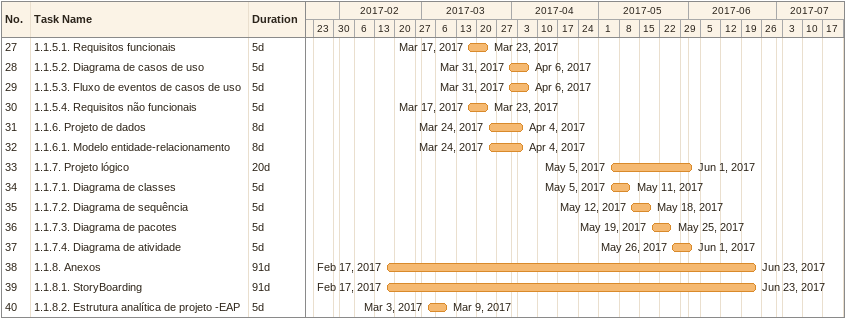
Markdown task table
| ID | Task | Duration | Start | Finish |
|---|---|---|---|---|
| 27 | 1.1.5.1. Requisitos funcionais | 5d | 2017-03-17 | 2017-03-23 |
| 28 | 1.1.5.2. Diagrama de casos de uso | 5d | 2017-03-31 | 2017-04-06 |
| 29 | 1.1.5.3. Fluxo de eventos de casos de uso | 5d | 2017-03-31 | 2017-04-06 |
| 30 | 1.1.5.4. Requisitos não funcionais | 5d | 2017-03-17 | 2017-03-23 |
| 31 | 1.1.6. Projeto de dados | 8d | 2017-03-24 | 2017-04-04 |
| 32 | 1.1.6.1. Modelo entidade-relacionamento | 8d | 2017-03-24 | 2017-04-04 |
| 33 | 1.1.7. Projeto lógico | 20d | 2017-05-05 | 2017-06-01 |
| 34 | 1.1.7.1. Diagrama de classes | 5d | 2017-05-05 | 2017-05-11 |
| 35 | 1.1.7.2. Diagrama de sequência | 5d | 2017-05-12 | 2017-05-18 |
| 36 | 1.1.7.3. Diagrama de pacotes | 5d | 2017-05-19 | 2017-05-25 |
| 37 | 1.1.7.4. Diagrama de atividade | 5d | 2017-05-26 | 2017-06-01 |
| 38 | 1.1.8. Anexos | 91d | 2017-02-17 | 2017-06-23 |
| 39 | 1.1.8.1. StoryBoarding | 91d | 2017-02-17 | 2017-06-23 |
| 40 | 1.1.8.2. Estrutura analítica de projeto -EAP | 5d | 2017-03-03 | 2017-03-09 |
